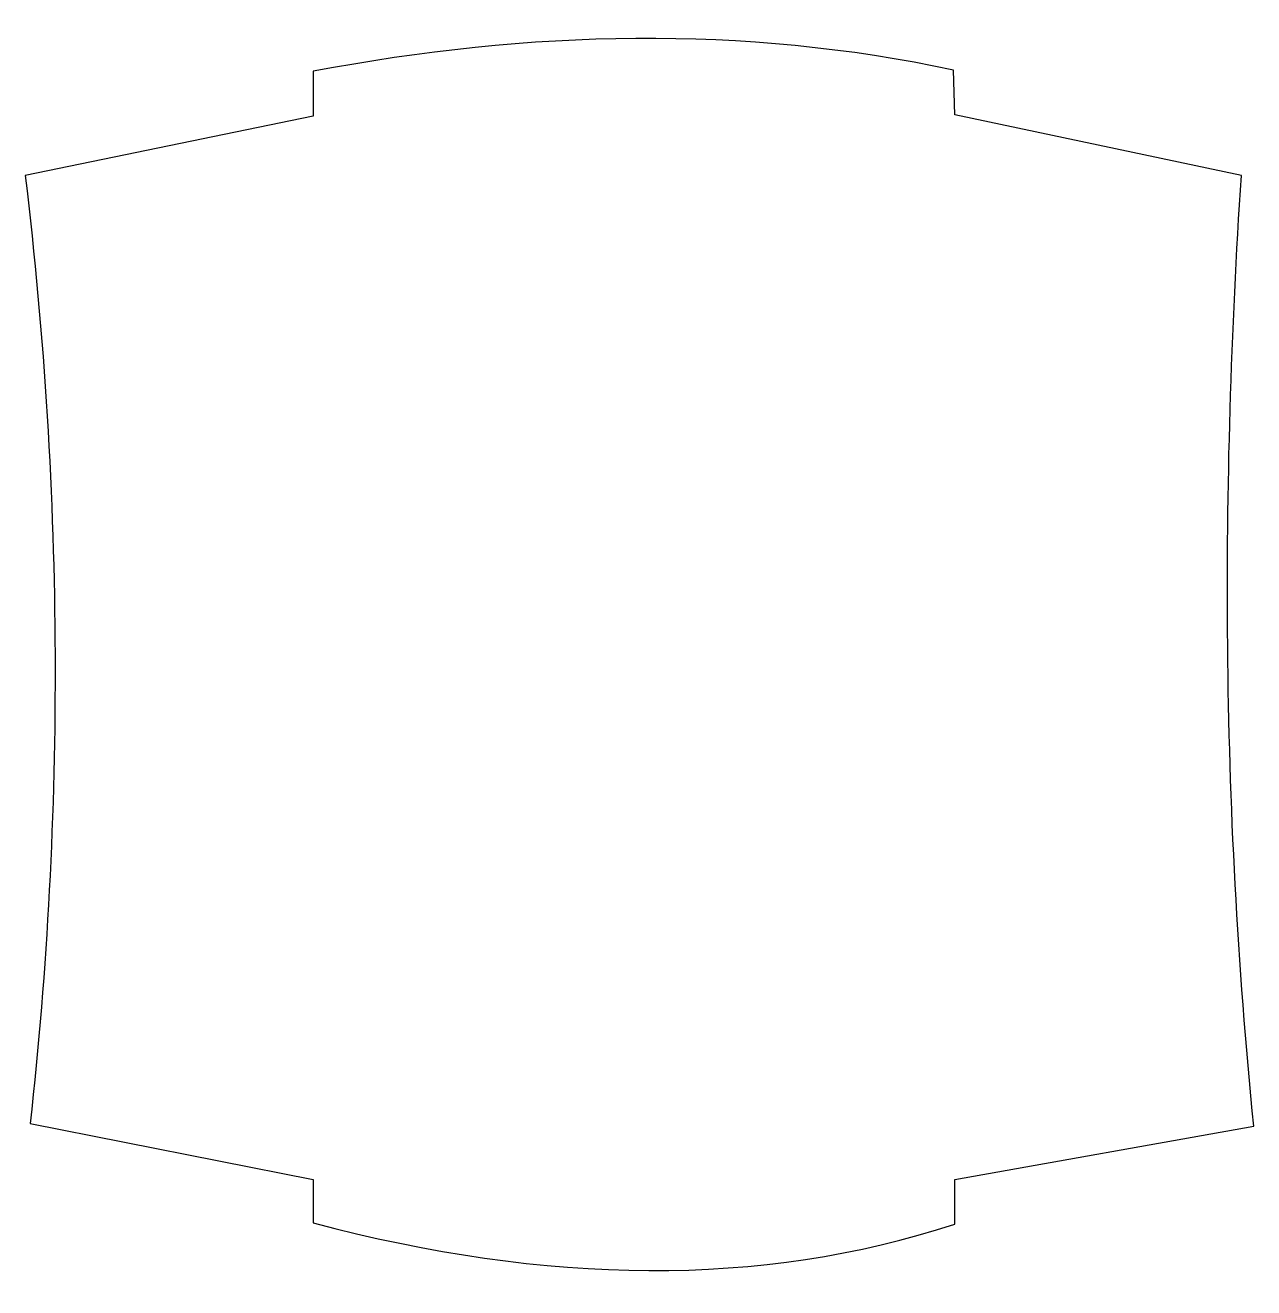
# Model space of a CAD drawing. Header units: centimetres. Extents: x -3.58 to 3.58, y -3.69 to 3.66.
import ezdxf

# ---------------------------------------------------------------- set-up
doc = ezdxf.new("R2010")
doc.units = ezdxf.units.CM
doc.header["$MEASUREMENT"] = 0
doc.layers.add('Camada 1', color=7, linetype='Continuous')

msp = doc.modelspace()

# ---------------------------------------------------------------- linework, layer by layer
at = {"layer": 'Camada 1'}
msp.add_open_spline([(-3.57623, 2.78867), (-3.57623, 2.78867), (-1.90009, 3.13546), (-1.90009, 3.13546), (-1.90009, 3.13546), (-1.90009, 3.13546), (-1.90009, 3.39554), (-1.90009, 3.39554), (-1.90009, 3.39554), (-0.63919, 3.63507), (0.60546, 3.66386), (1.82786, 3.40277), (1.82786, 3.40277), (1.82786, 3.40277), (1.83506, 3.14266), (1.83506, 3.14266), (1.83506, 3.14266), (1.83506, 3.14266), (3.504, 2.78865), (3.504, 2.78865), (3.504, 2.78865), (3.38623, 0.97943), (3.38605, -0.85924), (3.5762, -2.74543), (3.5762, -2.74543), (3.5762, -2.74543), (1.83503, -3.05602), (1.83503, -3.05602), (1.83503, -3.05602), (1.83503, -3.05602), (1.83503, -3.31613), (1.83503, -3.31613), (1.83503, -3.31613), (0.7079, -3.6871), (-0.54185, -3.66998), (-1.90015, -3.30893), (-1.90015, -3.30893), (-1.90015, -3.30893), (-1.90015, -3.05601), (-1.90015, -3.05601), (-1.90015, -3.05601), (-1.90015, -3.05601), (-3.54728, -2.73094), (-3.54728, -2.73094), (-3.54728, -2.73094), (-3.34879, -0.92891), (-3.3508, 0.90957), (-3.57623, 2.78867)], degree=3, knots=[0, 0, 0, 0, 0.0769231, 0.0769231, 0.0769231, 0.0769231, 0.1538462, 0.1538462, 0.1538462, 0.1538462, 0.2307692, 0.2307692, 0.2307692, 0.2307692, 0.3076923, 0.3076923, 0.3076923, 0.3076923, 0.3846154, 0.3846154, 0.3846154, 0.3846154, 0.4615385, 0.4615385, 0.4615385, 0.4615385, 0.5384615, 0.5384615, 0.5384615, 0.5384615, 0.6153846, 0.6153846, 0.6153846, 0.6153846, 0.6923077, 0.6923077, 0.6923077, 0.6923077, 0.7692308, 0.7692308, 0.7692308, 0.7692308, 0.8461538, 0.8461538, 0.8461538, 0.8461538, 1, 1, 1, 1], dxfattribs=at)

doc.saveas('drawing.dxf')
